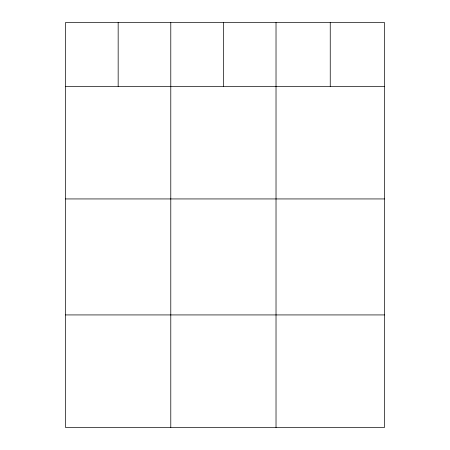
<?xml version="1.0" encoding="UTF-8"?>
<svg xmlns="http://www.w3.org/2000/svg" width="450" height="450" viewBox="0 0 450 450"><rect width="100%" height="100%" fill="white"/><g stroke="black" fill="none" stroke-linecap="round" stroke-linejoin="round"><path stroke-width="0.67" d="M384.457 86.366L384.457 427.5L65.543 427.5L65.543 22.5L384.457 22.5L384.457 86.366L65.543 86.366M65.543 198.939L384.457 198.939M65.543 314.927L384.457 314.927M330.244 22.5L330.244 86.366M276.024 22.5L276.024 427.5M223.408 22.5L223.408 86.366M170.786 22.5L170.786 427.5M118.164 22.5L118.164 86.366"/></g></svg>
